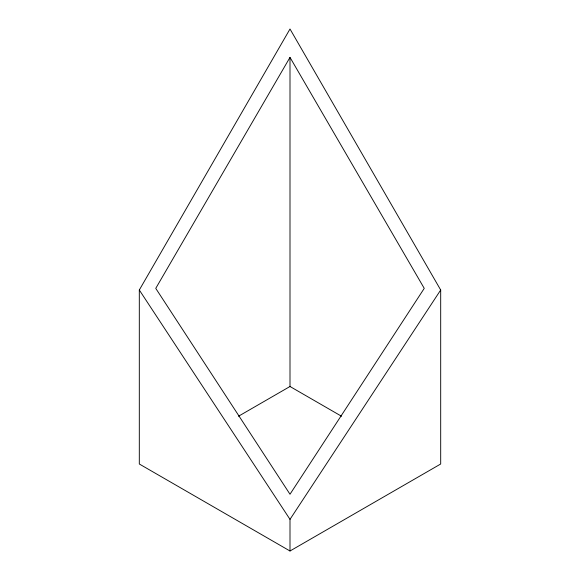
<?xml version="1.0" encoding="UTF-8"?>
<svg xmlns="http://www.w3.org/2000/svg" width="580" height="580" viewBox="0 0 580 580"><rect width="100%" height="100%" fill="white"/><g stroke="black" fill="none" stroke-linecap="round" stroke-linejoin="round"><path stroke-width="0.87" d="M139.309 290L290 29L440.691 290L440.691 464L290 551L139.309 464L139.309 290L290 519.361L290 551M290 57.377L155.752 288.369L290 494.247L424.248 288.369L290 57.377L290 386.49L238.489 416.237M290 519.361L440.691 290M290 386.49L341.511 416.237"/></g></svg>
